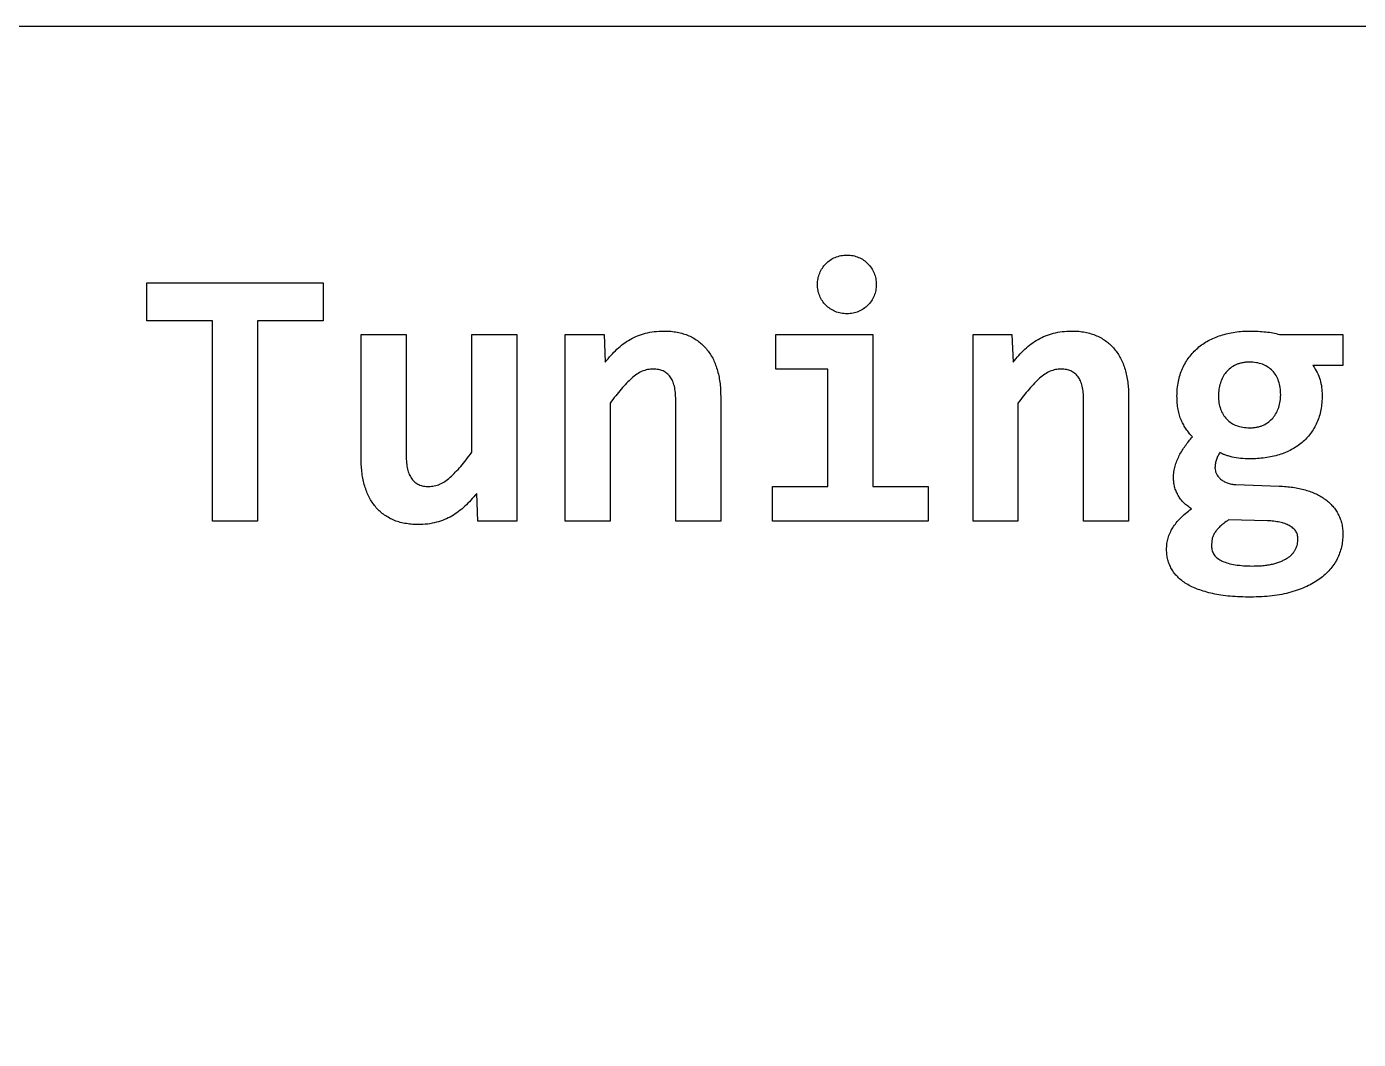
# Model space of a CAD drawing. Extents: x 0 to 260, y 0 to 99.
# Drawn here: x 65 to 130.2, y 49.8 to 99.4 of the extents above; entities that cross this region are included whole.
import ezdxf

# ---------------------------------------------------------------- set-up
doc = ezdxf.new("R2010")
doc.units = 0
doc.layers.get('0').update_dxf_attribs({"linetype": 'CONTINUOUS'})

msp = doc.modelspace()

# ---------------------------------------------------------------- linework, layer by layer
at = {"color": 7}
for points in [[(0.120758, 99.386226), (0.120758, 0.120751), (260.120757, 0.120751), (260.120757, 99.386226)], [(70.854091, 84.974827), (70.854091, 86.837491), (79.490091, 86.837491), (79.490091, 84.974827), (76.272758, 84.974827), (76.272758, 75.153488), (74.071424, 75.153488), (74.071424, 84.974827)], [(104.853049, 85.342598)], [(96.52132, 84.453598)], [(104.212758, 76.846822), (104.212758, 82.604158), (101.672758, 82.604158), (101.672758, 84.297491), (106.414091, 84.297491), (106.414091, 76.846822), (109.123424, 76.846822), (109.123424, 75.153488), (101.503424, 75.153488), (101.503424, 76.846822)], [(116.502654, 84.453598)], [(125.292112, 84.456244)], [(124.678279, 82.934889)]]:
    msp.add_lwpolyline(points, close=True, dxfattribs=at)
for points in [[(81.352758, 84.297491), (83.554091, 84.297491), (83.554091, 78.354947)], [(81.352758, 78.182967), (81.352758, 84.297491)], [(86.771424, 78.52428), (86.771424, 84.297491), (88.972758, 84.297491), (88.972758, 75.153488), (87.065112, 75.153488), (87.012195, 76.502863)], [(93.544758, 80.931988), (93.544758, 75.153488), (91.343424, 75.153488), (91.343424, 84.297491), (93.25107, 84.297491), (93.303987, 82.948119)], [(113.526091, 80.931988), (113.526091, 75.153488), (111.324758, 75.153488), (111.324758, 84.297491), (113.232404, 84.297491), (113.28532, 82.948119)], [(126.33457, 84.297491), (129.443424, 84.297491), (129.443424, 82.773491), (127.972341, 82.773491)], [(98.963424, 81.273301), (98.963424, 75.153488), (96.762091, 75.153488), (96.762091, 81.103967)], [(118.944758, 81.273301), (118.944758, 75.153488), (116.743424, 75.153488), (116.743424, 81.103967)], [(124.202029, 76.944717), (126.316049, 76.865342)], [(125.749841, 75.172009), (123.842195, 75.209051)]]:
    msp.add_lwpolyline(points, dxfattribs=at)
for points in [[(104.329174, 87.946098), (104.406636, 87.997982), (104.48918, 88.042067), (104.575237, 88.078389)], [(104.575237, 88.078389), (104.664699, 88.116145), (104.757957, 88.145512), (104.853049, 88.163053)], [(104.853049, 88.163053), (104.950542, 88.181045), (105.049962, 88.186601), (105.149383, 88.19216)], [(105.149383, 88.19216), (105.248924, 88.186948), (105.348465, 88.181762), (105.445716, 88.163053)], [(105.445716, 88.163053), (105.538096, 88.1453), (105.628409, 88.115338), (105.715591, 88.078389)], [(105.715591, 88.078389), (105.801703, 88.041893), (105.884761, 87.99857), (105.961654, 87.946098)], [(103.813237, 87.308449), (103.849067, 87.394288), (103.892167, 87.476798), (103.942883, 87.554514)], [(103.942883, 87.554514), (103.992989, 87.631294), (104.050527, 87.703395), (104.114862, 87.768824)], [(104.114862, 87.768824), (104.179979, 87.835052), (104.252058, 87.89444), (104.329174, 87.946098)], [(105.961654, 87.946098), (106.037088, 87.89462), (106.106589, 87.834335), (106.170674, 87.768824)], [(106.170674, 87.768824), (106.235316, 87.702747), (106.294449, 87.631349), (106.345299, 87.554514)], [(106.345299, 87.554514), (106.396459, 87.477208), (106.439236, 87.394402), (106.474945, 87.308449)], [(103.704758, 86.747533), (103.709272, 86.845217), (103.713785, 86.942898), (103.731216, 87.038574)], [(103.731216, 87.038574), (103.748041, 87.130919), (103.7769, 87.221399), (103.813237, 87.308449)], [(106.474945, 87.308449), (106.51116, 87.221285), (106.540106, 87.130887), (106.556966, 87.038574)], [(106.556966, 87.038574), (106.574434, 86.942933), (106.578929, 86.845233), (106.583424, 86.747533)], [(103.731216, 86.459139), (103.713931, 86.553953), (103.709343, 86.650743), (103.704758, 86.747533)], [(103.813237, 86.189264), (103.776935, 86.276318), (103.748052, 86.366792), (103.731216, 86.459139)], [(103.942883, 85.943202), (103.892042, 86.020905), (103.849033, 86.103423), (103.813237, 86.189264)], [(106.474945, 86.189264), (106.439269, 86.103309), (106.39658, 86.020489), (106.345299, 85.943202)], [(106.556966, 86.459139), (106.540096, 86.366824), (106.511127, 86.276431), (106.474945, 86.189264)], [(106.583424, 86.747533), (106.578855, 86.650727), (106.574288, 86.553921), (106.556966, 86.459139)], [(104.114862, 85.731535), (104.050119, 85.795432), (103.992736, 85.867005), (103.942883, 85.943202)], [(104.329174, 85.559553), (104.252798, 85.610557), (104.180094, 85.667151), (104.114862, 85.731535)], [(104.575237, 85.424616), (104.489008, 85.46121), (104.407176, 85.507468), (104.329174, 85.559553)], [(105.961654, 85.559553), (105.884216, 85.50687), (105.801885, 85.461364), (105.715591, 85.424616)], [(106.170674, 85.731535), (106.106485, 85.667871), (106.036345, 85.610372), (105.961654, 85.559553)], [(106.345299, 85.943202), (106.294705, 85.866946), (106.235747, 85.796072), (106.170674, 85.731535)], [(104.853049, 85.342598), (104.757933, 85.359372), (104.664242, 85.386847), (104.575237, 85.424616)], [(105.149383, 85.313494), (105.050103, 85.31942), (104.950823, 85.325347), (104.853049, 85.342598)], [(105.445716, 85.342598), (105.348173, 85.324659), (105.248778, 85.319076), (105.149383, 85.313494)], [(105.715591, 85.424616), (105.628857, 85.387683), (105.538117, 85.359592), (105.445716, 85.342598)], [(94.529008, 84.056723), (94.645858, 84.122715), (94.767135, 84.180852), (94.891487, 84.231345)], [(94.891487, 84.231345), (95.018196, 84.282799), (95.14809, 84.326317), (95.280424, 84.360991)], [(95.280424, 84.360991), (95.420291, 84.397641), (95.562878, 84.424414), (95.706404, 84.440369)], [(95.706404, 84.440369), (95.864394, 84.457937), (96.023525, 84.462382), (96.182654, 84.466827)], [(96.182654, 84.466827), (96.295737, 84.464975), (96.408822, 84.463202), (96.52132, 84.453598)], [(96.52132, 84.453595), (96.626889, 84.444573), (96.731944, 84.428698), (96.836174, 84.408616)], [(96.836174, 84.408616), (96.935226, 84.389539), (97.033538, 84.366661), (97.129862, 84.337178)], [(97.129862, 84.337178), (97.221643, 84.309082), (97.311623, 84.274985), (97.399737, 84.236634)], [(97.399737, 84.236634), (97.484814, 84.199606), (97.56815, 84.158614), (97.648445, 84.112283)], [(114.510341, 84.056723), (114.62719, 84.122715), (114.74847, 84.180852), (114.87282, 84.231345)], [(114.87282, 84.231345), (114.999528, 84.282799), (115.129425, 84.326317), (115.261758, 84.360991)], [(115.261758, 84.360991), (115.401623, 84.397641), (115.544211, 84.424414), (115.687737, 84.440369)], [(115.687737, 84.440369), (115.845729, 84.457937), (116.004858, 84.462382), (116.163987, 84.466827)], [(116.163987, 84.466827), (116.277071, 84.464975), (116.390155, 84.463202), (116.502654, 84.453598)], [(116.502654, 84.453595), (116.608223, 84.444573), (116.713277, 84.428698), (116.817508, 84.408616)], [(116.817508, 84.408616), (116.916561, 84.389539), (117.014871, 84.366661), (117.111195, 84.337178)], [(117.111195, 84.337178), (117.202977, 84.309082), (117.292956, 84.274985), (117.38107, 84.236634)], [(117.38107, 84.236634), (117.466146, 84.199606), (117.549483, 84.158614), (117.629779, 84.112283)], [(123.148987, 84.138744), (123.252861, 84.182559), (123.359044, 84.220868), (123.466487, 84.25516)], [(123.466487, 84.25516), (123.577227, 84.290503), (123.689304, 84.321576), (123.802508, 84.347764)], [(123.802508, 84.347764), (123.9188, 84.374665), (124.03628, 84.396408), (124.154404, 84.41391)], [(124.154404, 84.41391), (124.276436, 84.431981), (124.399154, 84.445541), (124.522174, 84.453598)], [(124.522174, 84.453598), (124.648961, 84.461906), (124.776068, 84.464366), (124.903174, 84.466827)], [(124.903174, 84.466827), (125.032896, 84.46471), (125.162619, 84.46262), (125.292112, 84.456244)], [(125.292112, 84.456241), (125.416651, 84.450103), (125.54098, 84.439995), (125.665174, 84.427137)], [(125.665174, 84.427137), (125.783154, 84.414939), (125.901013, 84.400258), (126.01707, 84.376869)], [(126.01707, 84.376869), (126.123922, 84.355331), (126.229246, 84.326413), (126.33457, 84.297491)], [(93.587091, 83.276199), (93.680934, 83.379699), (93.77852, 83.47991), (93.880779, 83.575178)], [(93.880779, 83.575178), (93.980217, 83.667822), (94.084079, 83.755791), (94.192987, 83.837116)], [(94.192987, 83.837116), (94.30026, 83.917221), (94.41243, 83.990881), (94.529008, 84.056723)], [(97.648445, 84.112283), (97.727275, 84.066795), (97.803171, 84.016165), (97.875987, 83.961467)], [(97.875987, 83.961467), (97.947104, 83.908048), (98.015277, 83.850747), (98.079716, 83.789491)], [(98.079716, 83.789491), (98.14532, 83.727123), (98.207052, 83.660655), (98.264924, 83.591053)], [(98.264924, 83.591053), (98.323368, 83.520767), (98.377875, 83.447287), (98.428966, 83.371447)], [(113.568424, 83.276199), (113.662268, 83.379699), (113.759852, 83.47991), (113.862112, 83.575178)], [(113.862112, 83.575178), (113.961551, 83.667822), (114.065412, 83.755791), (114.17432, 83.837116)], [(114.17432, 83.837116), (114.281593, 83.917221), (114.393763, 83.990881), (114.510341, 84.056723)], [(117.629779, 84.112283), (117.708607, 84.066795), (117.784505, 84.016165), (117.85732, 83.961467)], [(117.85732, 83.961467), (117.928436, 83.908048), (117.996611, 83.850747), (118.061049, 83.789491)], [(118.061049, 83.789491), (118.126654, 83.727123), (118.188384, 83.660655), (118.246258, 83.591053)], [(118.246258, 83.591053), (118.3047, 83.520767), (118.359209, 83.447287), (118.410299, 83.371447)], [(122.106529, 83.421723), (122.177069, 83.497515), (122.252796, 83.568487), (122.331424, 83.636033)], [(122.331424, 83.636033), (122.411126, 83.704504), (122.493809, 83.769457), (122.580133, 83.829178)], [(122.580133, 83.829178), (122.667706, 83.889768), (122.759026, 83.944973), (122.852654, 83.995866)], [(122.852654, 83.995866), (122.949072, 84.048277), (123.047936, 84.096117), (123.148987, 84.138744)], [(93.303987, 82.948119), (93.397022, 83.058651), (93.490058, 83.169183), (93.587091, 83.276199)], [(98.428966, 83.371447), (98.480727, 83.294617), (98.528976, 83.215369), (98.571841, 83.133322)], [(98.571841, 83.133322), (98.616627, 83.047602), (98.655537, 82.958832), (98.690904, 82.868738)], [(98.690904, 82.868738), (98.727419, 82.775724), (98.760158, 82.681299), (98.788799, 82.585637)], [(113.28532, 82.948119), (113.378355, 83.058651), (113.47139, 83.169183), (113.568424, 83.276199)], [(118.410299, 83.371447), (118.462059, 83.294617), (118.510308, 83.215369), (118.553174, 83.133322)], [(118.553174, 83.133322), (118.59796, 83.047602), (118.63687, 82.958832), (118.672237, 82.868738)], [(118.672237, 82.868738), (118.708752, 82.775724), (118.741492, 82.681299), (118.770133, 82.585637)], [(121.585299, 82.630619), (121.629651, 82.729313), (121.678608, 82.825902), (121.733466, 82.919014)], [(121.733466, 82.919014), (121.78673, 83.009417), (121.845558, 83.096542), (121.908091, 83.180952)], [(121.908091, 83.180952), (121.970067, 83.264608), (122.035682, 83.345597), (122.106529, 83.421723)], [(124.342258, 82.866098), (124.291814, 82.849641), (124.242394, 82.830056), (124.194091, 82.807887)], [(124.503654, 82.908428), (124.449129, 82.897131), (124.395131, 82.883346), (124.342258, 82.866098)], [(124.678279, 82.934887), (124.619672, 82.929622), (124.561368, 82.920414), (124.503654, 82.908428)], [(124.863487, 82.942827), (124.80164, 82.941504), (124.739792, 82.940446), (124.678279, 82.934889)], [(125.204799, 82.916369), (125.092071, 82.933805), (124.977779, 82.938303), (124.863487, 82.942827)], [(125.506424, 82.836991), (125.40891, 82.873898), (125.307504, 82.900491), (125.204799, 82.916369)], [(94.859737, 82.350158), (94.770456, 82.291169), (94.685996, 82.225041), (94.605737, 82.154363)], [(95.121674, 82.493035), (95.030039, 82.453745), (94.9428, 82.40504), (94.859737, 82.350158)], [(95.386258, 82.575053), (95.295617, 82.557882), (95.206749, 82.529511), (95.121674, 82.493035)], [(95.658779, 82.604158), (95.56736, 82.598099), (95.475941, 82.592066), (95.386258, 82.575053)], [(95.91807, 82.580345), (95.832613, 82.595744), (95.745694, 82.599951), (95.658779, 82.604158)], [(96.14032, 82.511553), (96.069621, 82.543917), (95.994429, 82.566595), (95.91807, 82.580345)], [(96.33082, 82.392494), (96.272662, 82.440029), (96.208585, 82.480306), (96.14032, 82.511553)], [(96.486924, 82.228452), (96.442056, 82.289285), (96.389444, 82.344575), (96.33082, 82.392494)], [(96.605987, 82.019426), (96.573507, 82.092953), (96.534586, 82.163835), (96.486924, 82.228452)], [(98.788799, 82.585637), (98.818557, 82.486241), (98.843891, 82.385509), (98.865529, 82.284009)], [(98.865529, 82.284009), (98.888124, 82.178043), (98.906682, 82.071231), (98.921091, 81.963863)], [(114.84107, 82.350158), (114.751789, 82.291169), (114.667328, 82.225041), (114.58707, 82.154363)], [(115.103008, 82.493035), (115.011371, 82.453745), (114.924134, 82.40504), (114.84107, 82.350158)], [(115.367591, 82.575053), (115.276949, 82.557882), (115.188082, 82.529511), (115.103008, 82.493035)], [(115.640112, 82.604158), (115.548692, 82.598099), (115.457273, 82.592066), (115.367591, 82.575053)], [(115.899404, 82.580345), (115.813945, 82.595744), (115.727028, 82.599951), (115.640112, 82.604158)], [(116.121654, 82.511553), (116.050955, 82.543917), (115.975761, 82.566595), (115.899404, 82.580345)], [(116.312154, 82.392494), (116.253995, 82.440029), (116.18992, 82.480306), (116.121654, 82.511553)], [(116.468258, 82.228452), (116.423391, 82.289285), (116.370778, 82.344575), (116.312154, 82.392494)], [(116.58732, 82.019426), (116.554841, 82.092953), (116.51592, 82.163835), (116.468258, 82.228452)], [(118.770133, 82.585637), (118.799891, 82.486241), (118.825224, 82.385509), (118.846862, 82.284009)], [(118.846862, 82.284009), (118.869452, 82.178043), (118.888015, 82.071231), (118.902424, 81.963863)], [(121.384216, 81.992967), (121.406346, 82.103669), (121.432442, 82.213545), (121.466237, 82.321056)], [(121.466237, 82.321056), (121.499382, 82.426495), (121.539931, 82.529659), (121.585299, 82.630619)], [(123.559091, 82.204639), (123.510693, 82.113326), (123.471214, 82.017441), (123.440029, 81.918884)], [(123.720487, 82.448053), (123.658353, 82.37288), (123.604753, 82.29079), (123.559091, 82.204639)], [(123.932154, 82.651785), (123.854121, 82.592296), (123.782987, 82.523674), (123.720487, 82.448053)], [(124.194091, 82.807887), (124.101568, 82.765426), (124.013145, 82.713528), (123.932154, 82.651785)], [(125.768362, 82.704699), (125.686474, 82.758418), (125.598172, 82.80227), (125.506424, 82.836991)], [(125.990612, 82.519494), (125.923591, 82.589198), (125.849094, 82.651743), (125.768362, 82.704699)], [(126.167883, 82.289306), (126.117682, 82.372266), (126.057918, 82.44949), (125.990612, 82.519494)], [(126.294883, 82.014134), (126.262206, 82.109993), (126.220247, 82.202766), (126.167883, 82.289306)], [(127.972341, 82.773491), (128.047649, 82.662294), (128.122958, 82.551098), (128.184008, 82.432181)], [(128.184008, 82.432181), (128.242713, 82.317831), (128.288234, 82.196342), (128.324237, 82.072342)], [(94.089799, 81.625197), (93.997251, 81.518808), (93.909121, 81.408529), (93.82257, 81.297113)], [(94.351737, 81.908301), (94.262186, 81.815961), (94.174157, 81.722193), (94.089799, 81.625197)], [(94.605737, 82.154363), (94.517236, 82.076443), (94.433848, 81.992967), (94.351737, 81.908301)], [(96.693299, 81.760134), (96.671524, 81.848796), (96.642928, 81.935817), (96.605987, 82.019426)], [(96.74357, 81.455863), (96.733648, 81.558231), (96.717826, 81.660227), (96.693299, 81.760134)], [(98.921091, 81.963863), (98.936067, 81.852341), (98.946544, 81.740184), (98.952841, 81.627842)], [(98.952841, 81.627842), (98.959456, 81.509785), (98.96144, 81.391543), (98.963424, 81.273301)], [(114.071133, 81.625197), (113.978584, 81.518808), (113.890454, 81.408529), (113.803904, 81.297113)], [(114.33307, 81.908301), (114.243519, 81.815961), (114.15549, 81.722193), (114.071133, 81.625197)], [(114.58707, 82.154363), (114.49857, 82.076443), (114.41518, 81.992967), (114.33307, 81.908301)], [(116.674633, 81.760134), (116.652871, 81.848796), (116.624262, 81.935817), (116.58732, 82.019426)], [(116.724904, 81.455863), (116.714992, 81.558231), (116.699162, 81.660227), (116.674633, 81.760134)], [(118.902424, 81.963863), (118.917392, 81.852341), (118.92788, 81.740184), (118.934174, 81.627842)], [(118.934174, 81.627842), (118.940789, 81.509785), (118.942773, 81.391543), (118.944758, 81.273301)], [(121.315424, 81.270655), (121.317779, 81.394374), (121.32011, 81.518093), (121.331299, 81.641072)], [(121.331299, 81.641072), (121.342039, 81.759129), (121.360931, 81.876498), (121.384216, 81.992967)], [(123.371237, 81.611967), (123.356846, 81.505076), (123.352137, 81.397126), (123.347424, 81.289176)], [(123.440029, 81.918884), (123.408343, 81.818739), (123.38522, 81.715843), (123.371237, 81.611967)], [(126.368966, 81.69928), (126.354062, 81.806066), (126.329759, 81.911846), (126.294883, 82.014134)], [(126.395424, 81.342092), (126.390448, 81.461578), (126.385468, 81.581038), (126.368966, 81.69928)], [(128.324237, 82.072342), (128.359261, 81.951719), (128.385278, 81.828714), (128.400966, 81.704572)], [(128.400966, 81.704572), (128.416804, 81.579238), (128.422114, 81.452741), (128.427424, 81.326217)], [(93.82257, 81.297113), (93.728728, 81.176305), (93.636743, 81.054146), (93.544758, 80.931988)], [(96.762091, 81.103967), (96.758493, 81.221442), (96.754894, 81.338891), (96.74357, 81.455863)], [(113.803904, 81.297113), (113.710061, 81.176305), (113.618076, 81.054146), (113.526091, 80.931988)], [(116.743424, 81.103967), (116.739826, 81.221442), (116.736228, 81.338891), (116.724904, 81.455863)], [(121.328654, 80.931988), (121.320224, 81.044674), (121.317824, 81.157651), (121.315424, 81.270655)], [(121.368341, 80.622426), (121.349288, 80.724767), (121.336415, 80.828245), (121.328654, 80.931988)], [(123.347424, 81.289176), (123.352507, 81.175008), (123.35759, 81.06084), (123.373883, 80.947863)], [(123.373883, 80.947863), (123.388787, 80.844517), (123.413071, 80.742203), (123.447966, 80.643592)], [(126.300174, 80.728259), (126.332587, 80.826631), (126.357065, 80.927676), (126.371612, 81.029884)], [(126.371612, 81.029884), (126.386307, 81.133151), (126.390866, 81.237635), (126.395424, 81.342092)], [(128.411549, 80.955801), (128.402063, 80.839569), (128.386216, 80.723735), (128.363924, 80.609197)], [(128.427424, 81.326217), (128.424513, 81.202604), (128.421603, 81.078964), (128.411549, 80.955801)], [(121.437133, 80.341967), (121.408886, 80.434042), (121.385969, 80.527758), (121.368341, 80.622426)], [(121.529737, 80.090613), (121.494122, 80.172555), (121.463334, 80.25656), (121.437133, 80.341967)], [(123.447966, 80.643592), (123.480935, 80.550433), (123.523375, 80.460607), (123.574966, 80.376363)], [(123.574966, 80.376363), (123.625627, 80.293655), (123.685111, 80.21637), (123.752237, 80.146176)], [(126.019716, 80.214967), (126.082319, 80.289553), (126.137364, 80.370357), (126.183758, 80.455738)], [(126.183758, 80.455738), (126.230948, 80.542601), (126.269187, 80.634226), (126.300174, 80.728259)], [(128.281904, 80.283759), (128.24965, 80.180333), (128.211769, 80.078654), (128.168133, 79.979488)], [(128.363924, 80.609197), (128.342541, 80.499315), (128.315226, 80.390624), (128.281904, 80.283759)], [(121.643508, 79.863072), (121.60174, 79.93689), (121.563561, 80.012799), (121.529737, 80.090613)], [(121.773154, 79.654051), (121.727629, 79.72234), (121.683891, 79.791713), (121.643508, 79.863072)], [(121.913383, 79.460905), (121.863192, 79.522553), (121.817331, 79.587799), (121.773154, 79.654051)], [(123.752237, 80.146176), (123.819079, 80.076299), (123.893497, 80.013461), (123.974487, 79.960967)], [(123.974487, 79.960967), (124.056305, 79.907945), (124.14483, 79.865453), (124.236424, 79.831322)], [(124.236424, 79.831322), (124.334171, 79.794888), (124.435414, 79.76798), (124.538049, 79.751947)], [(124.538049, 79.751947), (124.650702, 79.734484), (124.765032, 79.729986), (124.879362, 79.725488)], [(124.879362, 79.725488), (124.941232, 79.725488), (125.003102, 79.728134), (125.06457, 79.733426)], [(125.06457, 79.733426), (125.123134, 79.738982), (125.181334, 79.748507), (125.239195, 79.759884)], [(125.239195, 79.759884), (125.293645, 79.770732), (125.347796, 79.782903), (125.400591, 79.799572)], [(125.400591, 79.799572), (125.451158, 79.815447), (125.500481, 79.835449), (125.548758, 79.85778)], [(125.548758, 79.85778), (125.641231, 79.900537), (125.729869, 79.952077), (125.810695, 80.013884)], [(125.810695, 80.013884), (125.887577, 80.072675), (125.957392, 80.140725), (126.019716, 80.214967)], [(128.025258, 79.69903), (127.973569, 79.610474), (127.91689, 79.524881), (127.855924, 79.442384)], [(128.168133, 79.979488), (128.125853, 79.883418), (128.07817, 79.789676), (128.025258, 79.69903)], [(121.720237, 78.839134), (121.775105, 78.91589), (121.833536, 78.990079), (121.892216, 79.06403)], [(121.892216, 79.06403), (121.951139, 79.138298), (122.010313, 79.212276), (122.069487, 79.28628)], [(122.069487, 79.28628), (122.016062, 79.343351), (121.962637, 79.400395), (121.913383, 79.460905)], [(127.440529, 79.00053), (127.361773, 78.934569), (127.27954, 78.872868), (127.194466, 78.815322)], [(127.662779, 79.209551), (127.593157, 79.135388), (127.518549, 79.065882), (127.440529, 79.00053)], [(127.855924, 79.442384), (127.795942, 79.361236), (127.731812, 79.283105), (127.662779, 79.209551)], [(83.554091, 78.354947), (83.557769, 78.238371), (83.56142, 78.121822), (83.572612, 78.005697)], [(86.493612, 78.159155), (86.587915, 78.279567), (86.67967, 78.401937), (86.771424, 78.52428)], [(121.315424, 78.114176), (121.349795, 78.199557), (121.387208, 78.283721), (121.429195, 78.36553)], [(121.429195, 78.36553), (121.471397, 78.447762), (121.51822, 78.527587), (121.566779, 78.606301)], [(121.566779, 78.606301), (121.615609, 78.685464), (121.666194, 78.763543), (121.720237, 78.839134)], [(123.326258, 78.354947), (123.295964, 78.297691), (123.268686, 78.238742), (123.246883, 78.177676)], [(123.418862, 78.516342), (123.387071, 78.463082), (123.35528, 78.409795), (123.326258, 78.354947)], [(123.532633, 78.455488), (123.494081, 78.474538), (123.456471, 78.49544), (123.418862, 78.516342)], [(123.66757, 78.39728), (123.621677, 78.414478), (123.576543, 78.433792), (123.532633, 78.455488)], [(123.828966, 78.344363), (123.77467, 78.360503), (123.720613, 78.377436), (123.66757, 78.39728)], [(124.014174, 78.294092), (123.951969, 78.309174), (123.890315, 78.32616), (123.828966, 78.344363)], [(124.426924, 78.225301), (124.288068, 78.239059), (124.149809, 78.261469), (124.014174, 78.294092)], [(125.982674, 78.315259), (125.86617, 78.289859), (125.748825, 78.268428), (125.630779, 78.251759)], [(126.318695, 78.402572), (126.208114, 78.368414), (126.09579, 78.339945), (125.982674, 78.315259)], [(126.633549, 78.516342), (126.530338, 78.473745), (126.425327, 78.435512), (126.318695, 78.402572)], [(126.927237, 78.653926), (126.831832, 78.603046), (126.733535, 78.557617), (126.633549, 78.516342)], [(127.194466, 78.815322), (127.108229, 78.756981), (127.019073, 78.702927), (126.927237, 78.653926)], [(81.363341, 77.828426), (81.355906, 77.946377), (81.354319, 78.064672), (81.352758, 78.182967)], [(81.397737, 77.492405), (81.382814, 77.604086), (81.370421, 77.71611), (81.363341, 77.828426)], [(83.572612, 78.005697), (83.582481, 77.903303), (83.598197, 77.801279), (83.622883, 77.701426)], [(83.622883, 77.701426), (83.64479, 77.612843), (83.673778, 77.526007), (83.710195, 77.442134)], [(85.961799, 77.545322), (86.052578, 77.639011), (86.140896, 77.73516), (86.226383, 77.833717)], [(86.226383, 77.833717), (86.31836, 77.939762), (86.407059, 78.048638), (86.493612, 78.159155)], [(121.164612, 77.57178), (121.176389, 77.665601), (121.196592, 77.758576), (121.22282, 77.849592)], [(121.22282, 77.849592), (121.248723, 77.939471), (121.280504, 78.027445), (121.315424, 78.114176)], [(123.196612, 77.979238), (123.18529, 77.905763), (123.181689, 77.831389), (123.178091, 77.756988)], [(123.178091, 77.756988), (123.182322, 77.708173), (123.18655, 77.659331), (123.196612, 77.611467)], [(123.246883, 78.177676), (123.223904, 78.113329), (123.207004, 78.046681), (123.196612, 77.979238)], [(124.87407, 78.201488), (124.724793, 78.205986), (124.575516, 78.210749), (124.426924, 78.225301)], [(125.260362, 78.214717), (125.131751, 78.207045), (125.002911, 78.204134), (124.87407, 78.201488)], [(125.630779, 78.251759), (125.507884, 78.234561), (125.38423, 78.222232), (125.260362, 78.214717)], [(81.450654, 77.172259), (81.42872, 77.278172), (81.412069, 77.385143), (81.397737, 77.492405)], [(81.527383, 76.870634), (81.497562, 76.970065), (81.471685, 77.070686), (81.450654, 77.172259)], [(83.710195, 77.442134), (83.742829, 77.366992), (83.781429, 77.294258), (83.829258, 77.227822)], [(83.829258, 77.227822), (83.873811, 77.165962), (83.926373, 77.109579), (83.985362, 77.061134)], [(83.985362, 77.061134), (84.04339, 77.013483), (84.107639, 76.973531), (84.175862, 76.942072)], [(85.197154, 76.960592), (85.287662, 76.99983), (85.374623, 77.046476), (85.456445, 77.100822)], [(85.456445, 77.100822), (85.545337, 77.15985), (85.628168, 77.227954), (85.707799, 77.299259)], [(85.707799, 77.299259), (85.795736, 77.377999), (85.879773, 77.460655), (85.961799, 77.545322)], [(121.146091, 77.272801), (121.149136, 77.372787), (121.152182, 77.472773), (121.164612, 77.57178)], [(121.15932, 77.047905), (121.15065, 77.122464), (121.148372, 77.197633), (121.146091, 77.272801)], [(121.201654, 76.830947), (121.182485, 76.902199), (121.167827, 76.974748), (121.15932, 77.047905)], [(123.196612, 77.611467), (123.207171, 77.56125), (123.224153, 77.512063), (123.246883, 77.465947)], [(123.246883, 77.465947), (123.270611, 77.417792), (123.300601, 77.372972), (123.334195, 77.331009)], [(123.334195, 77.331009), (123.369784, 77.286559), (123.409417, 77.245284), (123.453258, 77.209301)], [(123.453258, 77.209301), (123.499929, 77.170989), (123.55137, 77.138657), (123.60407, 77.108759)], [(123.60407, 77.108759), (123.660496, 77.076745), (123.718367, 77.047508), (123.778695, 77.024092)], [(123.778695, 77.024092), (123.843547, 76.998957), (123.91124, 76.980516), (123.979779, 76.96853)], [(81.625279, 76.58753), (81.588443, 76.680372), (81.556085, 76.774961), (81.527383, 76.870634)], [(81.744341, 76.325592), (81.700172, 76.410762), (81.660659, 76.498365), (81.625279, 76.58753)], [(84.175862, 76.942072), (84.248289, 76.908681), (84.325193, 76.884869), (84.403404, 76.870634)], [(84.403404, 76.870634), (84.489658, 76.855024), (84.577499, 76.85079), (84.665341, 76.846822)], [(84.665341, 76.846822), (84.756006, 76.852642), (84.846671, 76.858199), (84.935216, 76.875926)], [(84.935216, 76.875926), (85.025013, 76.893917), (85.112632, 76.923974), (85.197154, 76.960592)], [(87.012195, 76.502863), (86.917025, 76.393537), (86.821851, 76.284212), (86.723799, 76.177426)], [(121.273091, 76.61928), (121.245002, 76.688283), (121.221025, 76.758953), (121.201654, 76.830947)], [(121.370987, 76.415551), (121.334141, 76.481353), (121.301511, 76.549483), (121.273091, 76.61928)], [(121.495341, 76.225051), (121.44943, 76.285429), (121.408073, 76.349326), (121.370987, 76.415551)], [(123.979779, 76.96853), (124.053214, 76.955565), (124.127621, 76.950274), (124.202029, 76.944717)], [(126.316049, 76.865342), (126.431686, 76.86058), (126.547322, 76.855817), (126.662654, 76.846822)], [(126.662654, 76.846822), (126.772359, 76.83809), (126.881789, 76.825655), (126.990737, 76.80978)], [(126.990737, 76.80978), (127.095377, 76.794434), (127.199572, 76.77631), (127.302945, 76.754217)], [(127.302945, 76.754217), (127.402518, 76.733051), (127.501328, 76.708074), (127.599279, 76.680134)], [(127.599279, 76.680134), (127.692919, 76.653438), (127.785774, 76.623937), (127.877091, 76.590176)], [(127.877091, 76.590176), (127.964223, 76.557976), (128.049956, 76.521887), (128.133737, 76.481697)], [(128.133737, 76.481697), (128.214185, 76.44312), (128.292833, 76.400761), (128.369216, 76.354697)], [(128.369216, 76.354697), (128.442752, 76.310352), (128.514187, 76.262569), (128.583529, 76.211822)], [(81.887216, 76.082176), (81.835482, 76.160836), (81.787669, 76.242037), (81.744341, 76.325592)], [(82.048612, 75.862572), (81.990779, 75.932713), (81.937169, 76.00624), (81.887216, 76.082176)], [(82.23382, 75.664134), (82.168003, 75.726285), (82.106212, 75.792722), (82.048612, 75.862572)], [(86.430112, 75.878447), (86.332322, 75.786901), (86.230095, 75.700012), (86.123195, 75.619155)], [(86.723799, 76.177426), (86.629296, 76.074503), (86.532117, 75.973935), (86.430112, 75.878447)], [(121.648799, 76.050426), (121.593927, 76.105327), (121.542256, 76.16335), (121.495341, 76.225051)], [(121.823424, 75.896967), (121.761746, 75.943799), (121.703672, 75.995551), (121.648799, 76.050426)], [(121.736112, 75.529197), (121.830579, 75.609021), (121.928866, 75.684216), (122.027154, 75.759384)], [(122.027154, 75.759384), (121.957901, 75.803411), (121.888648, 75.847437), (121.823424, 75.896967)], [(128.583529, 76.211822), (128.651387, 76.162186), (128.717239, 76.109719), (128.77932, 76.053072)], [(128.77932, 76.053072), (128.839229, 75.998409), (128.895626, 75.939883), (128.948654, 75.878447)], [(128.948654, 75.878447), (129.001722, 75.816957), (129.051416, 75.752584), (129.09682, 75.685301)], [(129.09682, 75.685301), (129.141508, 75.619076), (129.182042, 75.550046), (129.218529, 75.478926)], [(82.442841, 75.489509), (82.369959, 75.543775), (82.299863, 75.601798), (82.23382, 75.664134)], [(82.670383, 75.338697), (82.591735, 75.384496), (82.51589, 75.435137), (82.442841, 75.489509)], [(82.921737, 75.211697), (82.835636, 75.249347), (82.751517, 75.291468), (82.670383, 75.338697)], [(83.194258, 75.111155), (83.101468, 75.138751), (83.010547, 75.172856), (82.921737, 75.211697)], [(83.487945, 75.042363), (83.388983, 75.060884), (83.290614, 75.082501), (83.194258, 75.111155)], [(83.805445, 74.997384), (83.699022, 75.00638), (83.593152, 75.022784), (83.487945, 75.042363)], [(85.041049, 75.092634), (84.900376, 75.054984), (84.756919, 75.027044), (84.612424, 75.010613)], [(85.432633, 75.224926), (85.305019, 75.172697), (85.174283, 75.1283), (85.041049, 75.092634)], [(85.792466, 75.399551), (85.676692, 75.333326), (85.556124, 75.275461), (85.432633, 75.224926)], [(86.123195, 75.619155), (86.017568, 75.539277), (85.90738, 75.4653), (85.792466, 75.399551)], [(121.109049, 74.828051), (121.16135, 74.911765), (121.219097, 74.992013), (121.281029, 75.068822)], [(121.281029, 75.068822), (121.345738, 75.14907), (121.415015, 75.225587), (121.487404, 75.299009)], [(121.487404, 75.299009), (121.566752, 75.379495), (121.649839, 75.456304), (121.736112, 75.529197)], [(123.609362, 75.042363), (123.54407, 74.991828), (123.481157, 74.938064), (123.421508, 74.880967)], [(123.842195, 75.209051), (123.763524, 75.154917), (123.684853, 75.10081), (123.609362, 75.042363)], [(126.064695, 75.145551), (125.960142, 75.157986), (125.854992, 75.164865), (125.749841, 75.172009)], [(126.350445, 75.097926), (126.255913, 75.118299), (126.160555, 75.134174), (126.064695, 75.145551)], [(126.601799, 75.029134), (126.519853, 75.057868), (126.435483, 75.07967), (126.350445, 75.097926)], [(126.818758, 74.933884), (126.748813, 74.971164), (126.676308, 75.00302), (126.601799, 75.029134)], [(129.218529, 75.478926), (129.255513, 75.406853), (129.288341, 75.332638), (129.316424, 75.256676)], [(129.316424, 75.256676), (129.345174, 75.178915), (129.368952, 75.099328), (129.387862, 75.018551)], [(84.141466, 74.984155), (84.029256, 74.986801), (83.917049, 74.987859), (83.805445, 74.997384)], [(84.612424, 75.010613), (84.456244, 74.992886), (84.298856, 74.988388), (84.141466, 74.984155)], [(120.881508, 74.322697), (120.906858, 74.411358), (120.938805, 74.498036), (120.976758, 74.581988)], [(120.976758, 74.581988), (121.015142, 74.666893), (121.059668, 74.74902), (121.109049, 74.828051)], [(123.085487, 74.425884), (123.065156, 74.375296), (123.049029, 74.323041), (123.037862, 74.26978)], [(123.162216, 74.576697), (123.132164, 74.528966), (123.106566, 74.478325), (123.085487, 74.425884)], [(123.275987, 74.727509), (123.23487, 74.679699), (123.195767, 74.63001), (123.162216, 74.576697)], [(123.421508, 74.880967), (123.370573, 74.832231), (123.322017, 74.781034), (123.275987, 74.727509)], [(126.998674, 74.814822), (126.944007, 74.861494), (126.882444, 74.899938), (126.818758, 74.933884)], [(127.130966, 74.666655), (127.093491, 74.7219), (127.049005, 74.771853), (126.998674, 74.814822)], [(127.215633, 74.489384), (127.198236, 74.552196), (127.16803, 74.612018), (127.130966, 74.666655)], [(127.242091, 74.277717), (127.238308, 74.349446), (127.234521, 74.421175), (127.215633, 74.489384)], [(129.387862, 75.018551), (129.407448, 74.93489), (129.421811, 74.849958), (129.430195, 74.764551)], [(129.443424, 74.494676), (129.439818, 74.390377), (129.436211, 74.286052), (129.424904, 74.182467)], [(129.430195, 74.764551), (129.438993, 74.674936), (129.441209, 74.584819), (129.443424, 74.494676)], [(120.807424, 73.751197), (120.81065, 73.851156), (120.813875, 73.951089), (120.825945, 74.050176)], [(120.823299, 73.502488), (120.813862, 73.585012), (120.810642, 73.668091), (120.807424, 73.751197)], [(120.825945, 74.050176), (120.837153, 74.142171), (120.855985, 74.233426), (120.881508, 74.322697)], [(123.016695, 74.11103), (123.012435, 74.054647), (123.010597, 73.998159), (123.008758, 73.941697)], [(123.008758, 73.941697), (123.013769, 73.861025), (123.018783, 73.780354), (123.040508, 73.703572)], [(123.037862, 74.26978), (123.026903, 74.217525), (123.02072, 74.164317), (123.016695, 74.11103)], [(127.059529, 73.661238), (127.084254, 73.698386), (127.105972, 73.737465), (127.125674, 73.777655)], [(127.125674, 73.777655), (127.164094, 73.856051), (127.194846, 73.93876), (127.212987, 74.023717)], [(127.212987, 74.023717), (127.230751, 74.106929), (127.236421, 74.192336), (127.242091, 74.277717)], [(129.371987, 73.880842), (129.34839, 73.78046), (129.319767, 73.68132), (129.284674, 73.584509)], [(129.424904, 74.182467), (129.413832, 74.081053), (129.395378, 73.980352), (129.371987, 73.880842)], [(120.868279, 73.261717), (120.847861, 73.340854), (120.832576, 73.421393), (120.823299, 73.502488)], [(120.942362, 73.034176), (120.913071, 73.108418), (120.888226, 73.184406), (120.868279, 73.261717)], [(123.040508, 73.703572), (123.061055, 73.630943), (123.096548, 73.561808), (123.141049, 73.499842)], [(123.141049, 73.499842), (123.18723, 73.435549), (123.24311, 73.378981), (123.305091, 73.330509)], [(123.305091, 73.330509), (123.375593, 73.27537), (123.45399, 73.230682), (123.535279, 73.192926)], [(123.535279, 73.192926), (123.629152, 73.149322), (123.726883, 73.115006), (123.82632, 73.087092)], [(123.82632, 73.087092), (123.940126, 73.055157), (124.056166, 73.031662), (124.172924, 73.013009)], [(126.056758, 73.06328), (126.124511, 73.081007), (126.19143, 73.10175), (126.257841, 73.124134)], [(126.257841, 73.124134), (126.319512, 73.145036), (126.380745, 73.167076), (126.440404, 73.192926)], [(126.440404, 73.192926), (126.495403, 73.216738), (126.549064, 73.243699), (126.601799, 73.272301)], [(126.601799, 73.272301), (126.650494, 73.298759), (126.6984, 73.32654), (126.744674, 73.356967)], [(126.744674, 73.356967), (126.787875, 73.385384), (126.829654, 73.416075), (126.869029, 73.449572)], [(126.869029, 73.449572), (126.906566, 73.481533), (126.941917, 73.516035), (126.974862, 73.552759)], [(126.974862, 73.552759), (127.005533, 73.58697), (127.034118, 73.623085), (127.059529, 73.661238)], [(129.16032, 73.298759), (129.112787, 73.204885), (129.06015, 73.113577), (129.00157, 73.026238)], [(129.284674, 73.584509), (129.249274, 73.486851), (129.207288, 73.391548), (129.16032, 73.298759)], [(121.045549, 72.814572), (121.006332, 72.885401), (120.972062, 72.958902), (120.942362, 73.034176)], [(121.180487, 72.608197), (121.130366, 72.673363), (121.085403, 72.742605), (121.045549, 72.814572)], [(121.34982, 72.417697), (121.289618, 72.47781), (121.232297, 72.540834), (121.180487, 72.608197)], [(121.548258, 72.240426), (121.478658, 72.295406), (121.412669, 72.354964), (121.34982, 72.417697)], [(124.172924, 73.013009), (124.304501, 72.991842), (124.436988, 72.977105), (124.569799, 72.96803)], [(124.569799, 72.96803), (124.720334, 72.957711), (124.871286, 72.955065), (125.022237, 72.952155)], [(125.022237, 72.952155), (125.120171, 72.954801), (125.218104, 72.95533), (125.315924, 72.960092)], [(125.315924, 72.960092), (125.406935, 72.964326), (125.497847, 72.971469), (125.588445, 72.981259)], [(125.588445, 72.981259), (125.670795, 72.990255), (125.752886, 73.001367), (125.834508, 73.015655)], [(125.834508, 73.015655), (125.909178, 73.028619), (125.983456, 73.044151), (126.056758, 73.06328)], [(128.578237, 72.539405), (128.493398, 72.462094), (128.403949, 72.38981), (128.311008, 72.322447)], [(128.808424, 72.774884), (128.736344, 72.69199), (128.6594, 72.613382), (128.578237, 72.539405)], [(129.00157, 73.026238), (128.942693, 72.938476), (128.877812, 72.854682), (128.808424, 72.774884)], [(121.781091, 72.07903), (121.700557, 72.128507), (121.622361, 72.1819), (121.548258, 72.240426)], [(122.04832, 71.933509), (121.956782, 71.977218), (121.867589, 72.025875), (121.781091, 72.07903)], [(122.352591, 71.806509), (122.249448, 71.844609), (122.147508, 71.886149), (122.04832, 71.933509)], [(122.688612, 71.695384), (122.575408, 71.728669), (122.463307, 71.765604), (122.352591, 71.806509)], [(127.300299, 71.801217), (127.165958, 71.752613), (127.030184, 71.708111), (126.892841, 71.668926)], [(127.673362, 71.95203), (127.551411, 71.89615), (127.426487, 71.846885), (127.300299, 71.801217)], [(128.009383, 72.126655), (127.900261, 72.063076), (127.788128, 72.004629), (127.673362, 71.95203)], [(128.311008, 72.322447), (128.213912, 72.252067), (128.113005, 72.187033), (128.009383, 72.126655)], [(123.061674, 71.600134), (122.936227, 71.627307), (122.811767, 71.659189), (122.688612, 71.695384)], [(123.471779, 71.526051), (123.334389, 71.546953), (123.197454, 71.570739), (123.061674, 71.600134)], [(123.918924, 71.470488), (123.769402, 71.484776), (123.620325, 71.503588), (123.471779, 71.526051)], [(124.403112, 71.438738), (124.241476, 71.444824), (124.079942, 71.455142), (123.918924, 71.470488)], [(124.926987, 71.428155), (124.752322, 71.430801), (124.577658, 71.432124), (124.403112, 71.438738)], [(125.469383, 71.44403), (125.288797, 71.43424), (125.107892, 71.431065), (124.926987, 71.428155)], [(125.977383, 71.489009), (125.808546, 71.468636), (125.639106, 71.45329), (125.469383, 71.44403)], [(126.453633, 71.563092), (126.295971, 71.532083), (126.136947, 71.508271), (125.977383, 71.489009)], [(126.892841, 71.668926), (126.748001, 71.627598), (126.601416, 71.59217), (126.453633, 71.563092)]]:
    msp.add_open_spline(points, degree=3, dxfattribs=at)

doc.saveas('drawing.dxf')
